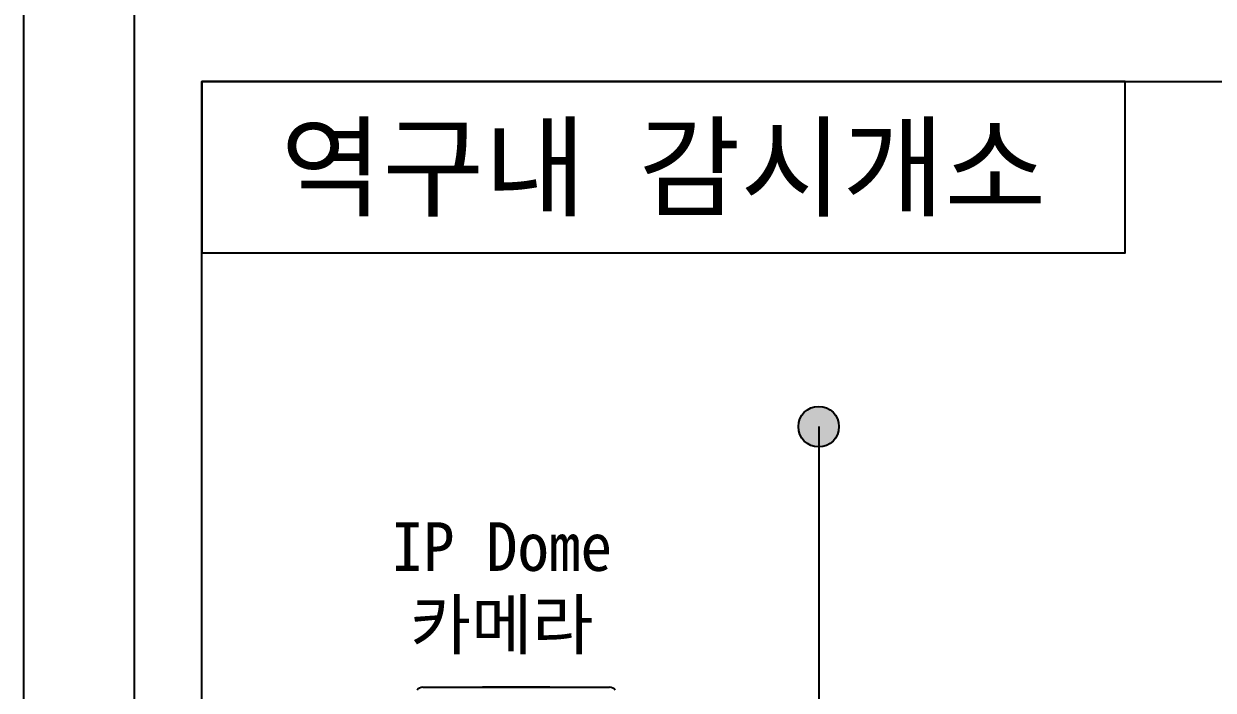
# Model space of a CAD drawing. Header units: millimetres. Extents: x 4 to 3929, y -454 to 587.
# Drawn here: x 798.4 to 944.9, y 90.3 to 172.4 of the extents above; entities that cross this region are included whole.
import ezdxf
from ezdxf.enums import TextEntityAlignment as Align

# ---------------------------------------------------------------- set-up
doc = ezdxf.new("R2010")
doc.units = ezdxf.units.MM
doc.header["$LTSCALE"] = 10
for name, color, linetype in [('CZ-CABL', 4, 'Continuous'), ('CZ-LIN1', 7, 'Continuous'), ('CZ-SYMB', 2, 'Continuous'), ('CZ-TABL-LIN1', 4, 'Continuous'), ('CZ-TEX1', 6, 'Continuous'), ('CZ-TEX2', 3, 'Continuous')]:
    doc.layers.add(name, color=color, linetype=linetype)
doc.styles.add('굴림체', font='GulimChe.ttf')

# ---------------------------------------------------------------- blocks, each defined once
blk = doc.blocks.new('WO')
at = {"layer": 'CZ-LIN1'}
h = blk.add_hatch(color=256, dxfattribs=at)
h.dxf.hatch_style = 1
edge = h.paths.add_edge_path()
edge.add_arc((0, 0), 2.5, 0, 360)
blk.add_circle((0, 0), 2.5, dxfattribs=at)

msp = doc.modelspace()

# ---------------------------------------------------------------- linework, layer by layer
at = {"layer": 'CZ-CABL'}
msp.add_lwpolyline([(934.01, 165.3), (820.33, 165.3), (820.33, 144.18), (934.01, 144.18)], close=True, dxfattribs=at)
at = {"layer": 'CZ-LIN1', "flags": 128}
msp.add_lwpolyline([(896.29, 122.79), (896.29, -74.14)], dxfattribs=at)
at = {"layer": 'CZ-SYMB'}
for p, q in [((854.89, 90.7), (854.89, 90.73)), ((863.2, 90.73), (854.89, 90.73)), ((863.2, 90.7), (863.2, 90.73))]:
    msp.add_line(p, q, dxfattribs=at)
msp.add_lwpolyline([(847.55, 90.7), (847.56, 90.7), (847.62, 90.7), (847.71, 90.7), (847.83, 90.7), (848, 90.7), (848.19, 90.7), (848.42, 90.7), (848.69, 90.7), (848.98, 90.7), (849.31, 90.7), (849.67, 90.7), (850.06, 90.7), (850.47, 90.7), (850.92, 90.7), (851.38, 90.7), (851.88, 90.7), (852.39, 90.7), (852.93, 90.7), (853.48, 90.7), (854.06, 90.7), (854.65, 90.7), (855.25, 90.7), (855.86, 90.7), (856.49, 90.7), (857.12, 90.7), (857.76, 90.7), (858.4, 90.7), (859.05, 90.7), (859.69, 90.7), (860.34, 90.7), (860.97, 90.7), (861.61, 90.7), (862.23, 90.7), (862.85, 90.7), (863.45, 90.7), (864.04, 90.7), (864.61, 90.7), (865.17, 90.7), (865.7, 90.7), (866.22, 90.7), (866.71, 90.7), (867.18, 90.7), (867.62, 90.7), (868.04, 90.7), (868.43, 90.7), (868.79, 90.7), (869.11, 90.7), (869.41, 90.7), (869.67, 90.7), (869.9, 90.7), (870.1, 90.7), (870.26, 90.7), (870.39, 90.7), (870.48, 90.7), (870.53, 90.7), (870.55, 90.7)], dxfattribs=at)
for points in [[(847.55, 90.7), (847.27, 90.7), (847, 90.56), (846.84, 90.34)], [(871.25, 90.34), (871.09, 90.56), (870.83, 90.7), (870.55, 90.7)]]:
    msp.add_open_spline(points, degree=3, dxfattribs=at)
at = {"layer": 'CZ-TABL-LIN1', "ltscale": 10}
msp.add_lwpolyline([(1530.92, -137.57), (1530.92, -404.96, -0.414214), (1522.92, -412.96), (806.42, -412.96, -0.414214), (798.42, -404.96), (798.42, 476.26), (1522.92, 476.26, -0.414214), (1530.92, 468.26), (1530.92, -48.65)], format="xyb", dxfattribs=at)
at = {"layer": 'CZ-TABL-LIN1', "flags": 128}
for points in [[(812.04, -393.26), (812.04, 457.74), (1384.23, 457.74), (1384.23, -393.26)], [(820.33, -97.19), (820.33, 165.3), (1029.15, 165.3), (1029.15, -97.19)]]:
    msp.add_lwpolyline(points, close=True, dxfattribs=at)

# ---------------------------------------------------------------- block references
at = {"layer": 'CZ-LIN1'}
msp.add_blockref('WO', (896.29, 122.79), dxfattribs=at)

# ---------------------------------------------------------------- texts
at = {"layer": 'CZ-TEX1', "style": '굴림체'}
msp.add_text('역구내 감시개소', height=10, dxfattribs=at).set_placement((877.17, 154.74), align=Align.MIDDLE_CENTER)
at = {"layer": 'CZ-TEX2', "style": '굴림체'}
for s, p in [('IP Dome', (857.27, 107.98)), ('카메라', (857.27, 98.46))]:
    msp.add_text(s, height=6, dxfattribs=at).set_placement(p, align=Align.MIDDLE)

doc.saveas('drawing.dxf')
